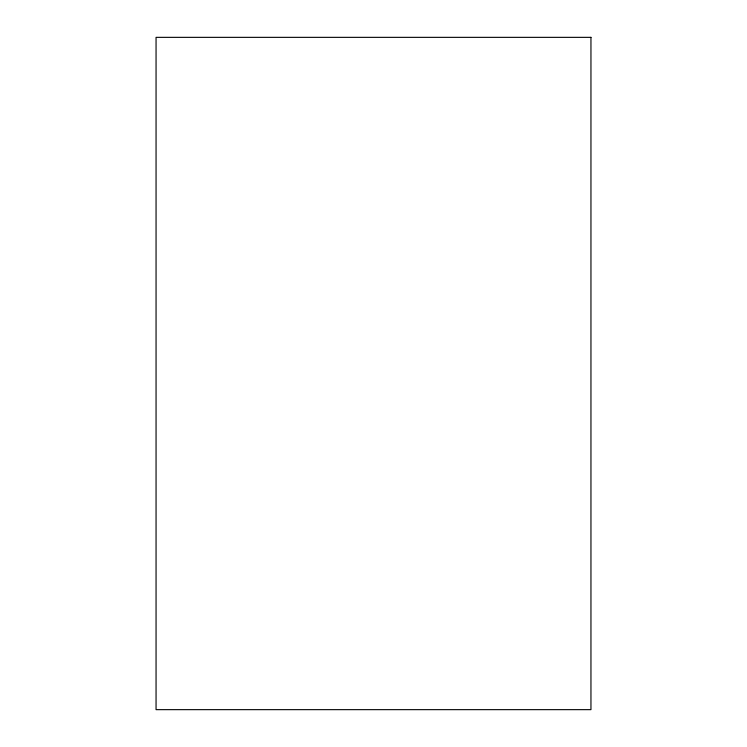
<?xml version="1.0" encoding="UTF-8"?>
<svg xmlns="http://www.w3.org/2000/svg" width="747" height="747" viewBox="0 0 747 747"><rect width="100%" height="100%" fill="white"/><g stroke="black" fill="none" stroke-linecap="round" stroke-linejoin="round"><path stroke-width="1.12" d="M590.952 37.35L156.058 37.35L156.058 709.65L590.952 709.65L590.952 37.35"/></g></svg>
